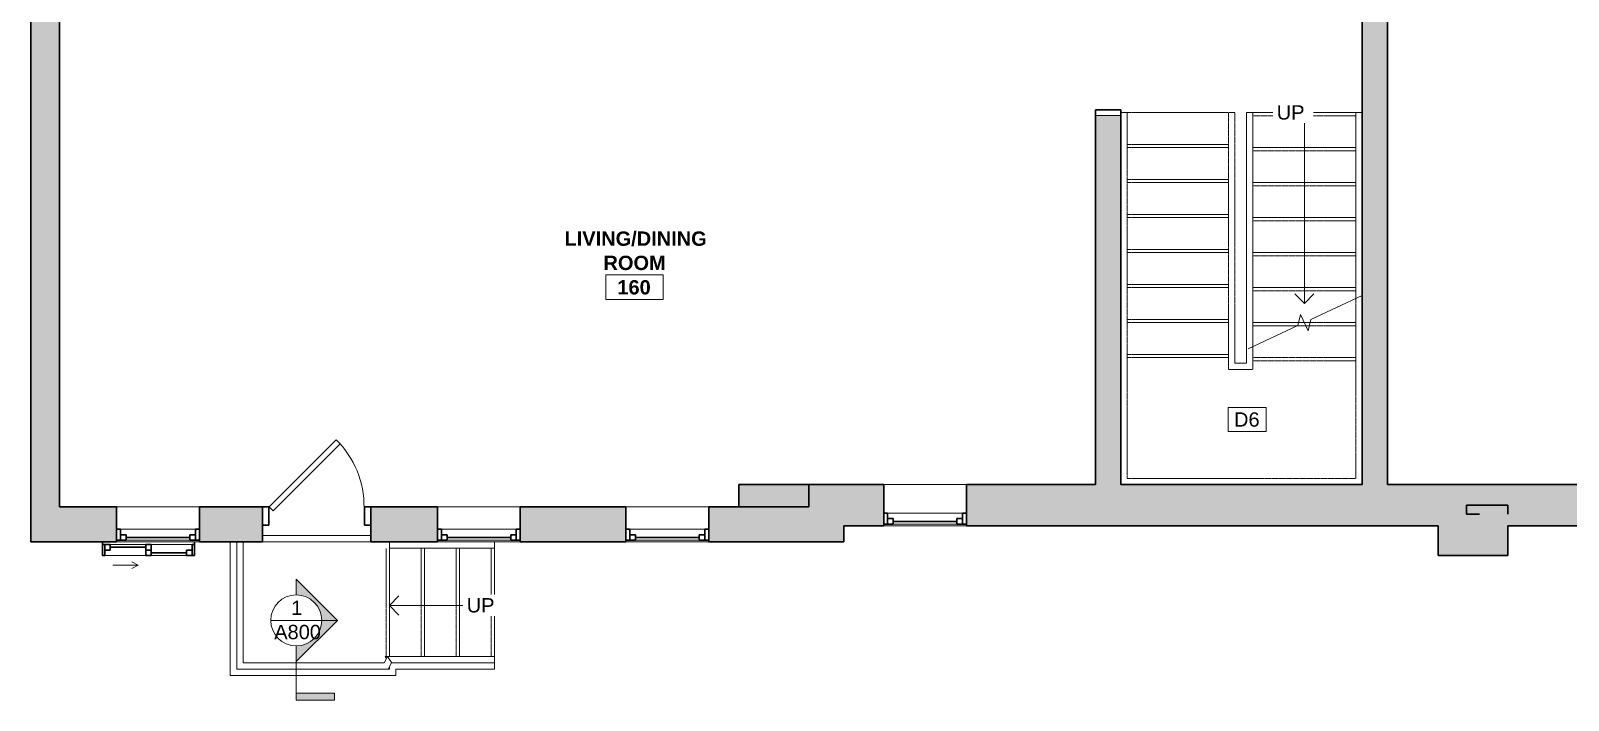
# Model space of a CAD drawing. Header units: inches. Extents: x -529 to 1015, y -2066 to -1239.
# Drawn here: x -529.2 to -45.9, y -1975.4 to -1764.9 of the extents above; entities that cross this region are included whole.
import ezdxf

# ---------------------------------------------------------------- set-up
doc = ezdxf.new("R2010")
doc.units = ezdxf.units.IN
doc.header["$MEASUREMENT"] = 0
doc.linetypes.add('Demolished', pattern=[0.1875, 0.125, -0.0625])
doc.linetypes.add('Overhead 1_16_', pattern=[0.101562, 0.0625, -0.039062])
for name, color, linetype, lineweight in [('A-ANNO-KEYN', 231, 'Continuous', 9), ('A-AREA-IDEN', 2, 'Continuous', 9), ('A-DOOR', 31, 'Demolished', 9), ('A-DOOR-FRAM', 31, 'Demolished', 30), ('A-FLOR-HRAL', 11, 'Continuous', 18), ('A-GLAZ', 151, 'Continuous', 18), ('A-WALL', 113, 'Continuous', 18), ('A-WALL-PATT', 111, 'Continuous', 18), ('G-ANNO-SYMB', 111, 'Continuous', 9), ('I-WALL', 2, 'Demolished', 9), ('S-STRS', 31, 'Continuous', 18), ('S-STRS-ANNO', 31, 'Continuous', 9), ('S-STRS-IDEN', 31, 'Continuous', 9), ('S-STRS-MBND', 31, 'Continuous', 18)]:
    doc.layers.add(name, color=color, linetype=linetype, lineweight=lineweight)
doc.styles.add('Arial', font='arial.ttf', dxfattribs={"height": 4.5})
doc.styles.add('Swis721 Lt BT', font='swissl.ttf', dxfattribs={"height": 4.5})
doc.styles.add('Swis721 Lt BT_B', font='', dxfattribs={"height": 4.5})
doc.styles.get('Swis721 Lt BT_B').set_extended_font_data('Swis721 Lt BT', bold=True)

# ---------------------------------------------------------------- blocks, each defined once
blk = doc.blocks.new('Single Flush - D1 2_6_ X 8_ - NOT FR-6102308-FIRST FLOOR - DEMOLITION')
at = {"layer": 'A-DOOR', "color": 8, "linetype": 'Continuous', "lineweight": 30}
for p, q in [((-7.41, -25.34), (13.67, -4.26)), ((13.67, -4.26), (14.91, -5.5)), ((14.91, -5.5), (-6.17, -26.58)), ((-6.17, -26.58), (-7.41, -25.34))]:
    blk.add_line(p, q, dxfattribs=at)
at = {"layer": 'A-DOOR', "linetype": 'Continuous'}
blk.add_arc((14.91, -5.5), 29.81, 179.5, 225, dxfattribs=at)
at = {"layer": 'A-DOOR-FRAM', "color": 8, "linetype": 'Continuous'}
for p, q in [((-17, 0.25), (-17, -5.5)), ((-17, 0.25), (-15, 0.25)), ((-15, 0.25), (-15, -5.5)), ((15, 0.25), (15, -5.5)), ((15, 0.25), (17, 0.25)), ((17, 0.25), (17, -5.5)), ((-17, -5.5), (-15, -5.5)), ((15, -5.5), (17, -5.5))]:
    blk.add_line(p, q, dxfattribs=at)
blk = doc.blocks.new('extra piece - extra piece-5080210-FIRST FLOOR - DEMOLITION')
at = {"layer": 'A-WALL', "lineweight": 9}
blk.add_hatch(color=7, dxfattribs=at).paths.add_polyline_path([(-284.58, -1914.58), (-284.58, -1907.52), (-306.63, -1907.52), (-306.63, -1914.58)], flags=0)
at = {"layer": 'A-WALL', "color": 8, "lineweight": 30}
for p, q in [((-284.58, -1907.52), (-306.63, -1907.52)), ((-306.63, -1907.52), (-306.63, -1914.58)), ((-284.58, -1914.58), (-284.58, -1907.52)), ((-306.63, -1914.58), (-284.58, -1914.58))]:
    blk.add_line(p, q, dxfattribs=at)
blk = doc.blocks.new('Window-Sliding-Double - 2_ 5_ w x 1_ 6_ H-5129606-FIRST FLOOR - DEMOLITION')
at = {"layer": 'A-GLAZ'}
for p, q in [((3.25, 10.35), (5.25, 11.35)), ((3.25, 10.35), (5.25, 9.35)), ((3.25, 10.35), (11.25, 10.35)), ((14.5, 7.35), (-14.5, 7.35))]:
    blk.add_line(p, q, dxfattribs=at)
at = {"layer": 'A-GLAZ', "color": 8, "lineweight": 30}
for p, q in [((-14.5, 7.35), (-14.5, 3.022)), ((-14.5, 7.35), (-12, 7.35)), ((-13.75, 7.35), (-13.75, 3.85)), ((-12, 5.6), (-13.75, 5.6)), ((-12, 7.35), (-12, 5.6)), ((-12, 6.475), (-0.875, 6.475)), ((-0.875, 3.85), (-0.875, 7.35)), ((-0.875, 7.35), (0.875, 7.35)), ((0.875, 5.6), (-0.875, 5.6)), ((0.875, 7.35), (0.875, 3.85)), ((12, 5.6), (12, 3.85)), ((13.75, 5.6), (12, 5.6)), ((13.75, 7.35), (14.5, 7.35)), ((13.75, 7.35), (13.75, 3.85)), ((14.5, 3.022), (14.5, 7.35)), ((-14.5, 3.85), (-13.75, 3.85)), ((-0.875, 3.85), (0.875, 3.85)), ((0.875, 4.725), (12, 4.725)), ((12, 3.85), (14.5, 3.85))]:
    blk.add_line(p, q, dxfattribs=at)
at = {"layer": 'A-GLAZ', "lineweight": 9}
for p, q in [((-12, 7.35), (-0.875, 7.35)), ((0.875, 7.35), (13.75, 7.35)), ((-13.75, 3.85), (-0.875, 3.85)), ((0.875, 3.85), (12, 3.85))]:
    blk.add_line(p, q, dxfattribs=at)
blk = doc.blocks.new('Top Rail Type - Top Rail_Internal_-5108158-FIRST FLOOR - DEMOLITION')
at = {"layer": 'A-FLOR-HRAL', "lineweight": 9}
for p, q in [((-464.44, -1965.58), (-464.44, -1925.58)), ((-462.44, -1925.58), (-462.44, -1963.58)), ((-418.06, -1963.58), (-417.09, -1961.64)), ((-417.06, -1961.58), (-417.75, -1961.58)), ((-417.75, -1961.58), (-417.39, -1962.25)), ((-417.09, -1961.64), (-415.79, -1963.52)), ((-416.44, -1962.58), (-416.99, -1961.58)), ((-416.99, -1961.58), (-383.44, -1961.58)), ((-383.44, -1961.58), (-383.44, -1963.58)), ((-416.82, -1965.58), (-464.44, -1965.58)), ((-462.44, -1963.58), (-418.06, -1963.58)), ((-415.79, -1963.52), (-416.82, -1965.58)), ((-383.44, -1963.58), (-415.82, -1963.58))]:
    blk.add_line(p, q, dxfattribs=at)
blk = doc.blocks.new('Top Rail Type - Top Rail_Internal_-V5-FIRST FLOOR - DEMOLITION')
at = {"layer": 'A-FLOR-HRAL', "lineweight": 9}
for p, q in [((-464.44, -1965.58), (-464.44, -1925.58)), ((-462.44, -1963.58), (-462.44, -1925.58)), ((-417.09, -1961.64), (-418.06, -1963.58)), ((-383.44, -1961.58), (-417.06, -1961.58)), ((-383.44, -1963.58), (-383.44, -1961.58)), ((-416.82, -1965.58), (-464.44, -1965.58)), ((-418.06, -1963.58), (-462.44, -1963.58)), ((-415.82, -1963.58), (-416.82, -1965.58)), ((-383.44, -1963.58), (-415.82, -1963.58))]:
    blk.add_line(p, q, dxfattribs=at)
blk = doc.blocks.new('Window-Double-Hung - 26_ x 56_-5128661-FIRST FLOOR - DEMOLITION')
at = {"layer": 'A-GLAZ', "color": 8, "lineweight": 30}
for p, q in [((-13, 5.5), (-13, -5.5)), ((-13, 5), (-10, 5)), ((-11.75, 5), (-11.75, 1.5)), ((-10, 5), (-10, 3.25)), ((10, 5), (13, 5)), ((10, 5), (10, 3.25)), ((11.75, 5), (11.75, 1.5)), ((13, -5.5), (13, 5.5)), ((-13, 1.5), (-11.75, 1.5)), ((-11.75, 3.25), (-10, 3.25)), ((-10, 4.125), (10, 4.125)), ((11.75, 3.25), (10, 3.25)), ((11.75, 1.5), (13, 1.5))]:
    blk.add_line(p, q, dxfattribs=at)
at = {"layer": 'A-GLAZ'}
for p, q in [((13, 5.5), (-13, 5.5)), ((-13, -5.5), (13, -5.5))]:
    blk.add_line(p, q, dxfattribs=at)
at = {"layer": 'A-GLAZ', "lineweight": 9}
for p, q in [((-10, 5), (10, 5)), ((-11.75, 1.5), (11.75, 1.5))]:
    blk.add_line(p, q, dxfattribs=at)
blk = doc.blocks.new('Window-Double-Hung - 26_ x 56_-5128865-FIRST FLOOR - DEMOLITION')
at = {"layer": 'A-GLAZ', "color": 8, "lineweight": 30}
for p, q in [((-13, 6.5), (-13, -6.5)), ((-13, 6), (-10, 6)), ((-11.75, 6), (-11.75, 2.5)), ((-10, 6), (-10, 4.25)), ((-10, 5.125), (10, 5.125)), ((10, 6), (13, 6)), ((10, 6), (10, 4.25)), ((11.75, 6), (11.75, 2.5)), ((13, -6.5), (13, 6.5)), ((-13, 2.5), (-11.75, 2.5)), ((-11.75, 4.25), (-10, 4.25)), ((11.75, 4.25), (10, 4.25)), ((11.75, 2.5), (13, 2.5))]:
    blk.add_line(p, q, dxfattribs=at)
at = {"layer": 'A-GLAZ'}
for p, q in [((13, 6.5), (-13, 6.5)), ((-13, -6.5), (13, -6.5))]:
    blk.add_line(p, q, dxfattribs=at)
at = {"layer": 'A-GLAZ', "lineweight": 9}
for p, q in [((-10, 6), (10, 6)), ((-11.75, 2.5), (11.75, 2.5))]:
    blk.add_line(p, q, dxfattribs=at)
blk = doc.blocks.new('Section - 3_32_ x 3_8_-334918-FIRST FLOOR - DEMOLITION')
at = {"layer": 'G-ANNO-SYMB'}
blk.add_hatch(color=256, dxfattribs=at).paths.add_polyline_path([(0, 0.25), (0, 0), (-0.047, 0), (-0.047, 0.25)], flags=0)
for p, q in [((0, 0.25), (-0.047, 0.25)), ((-0.047, 0.25), (-0.047, 0)), ((0, 0), (0, 0.25)), ((-0.047, 0), (0, 0))]:
    blk.add_line(p, q, dxfattribs=at)
blk = doc.blocks.new('Section - Section Head - Filled-1367765-FIRST FLOOR - DEMOLITION')
at = {"layer": 'G-ANNO-SYMB'}
h = blk.add_hatch(color=256, dxfattribs=at)
edge = h.paths.add_edge_path(flags=0)
edge.add_line((-0.52, 0), (-0.25, 0.27))
edge.add_line((-0.25, 0.27), (-0.25, 0.167))
edge.add_arc((-0.25, 0), 0.167, 90, 180)
edge.add_line((-0.417, 0), (-0.52, 0))
h = blk.add_hatch(color=256, dxfattribs=at)
edge = h.paths.add_edge_path(flags=0)
edge.add_line((0.02, 0), (-0.083, 0))
edge.add_arc((-0.25, 0), 0.167, 0, 90)
edge.add_line((-0.25, 0.167), (-0.25, 0.27))
edge.add_line((-0.25, 0.27), (0.02, 0))
for p, q in [((-0.25, 0.27), (-0.52, 0)), ((-0.25, 0.27), (-0.52, 0)), ((-0.25, 0.27), (0.02, 0)), ((-0.25, 0.167), (-0.25, 0.27)), ((0.02, 0), (-0.25, 0.27)), ((-0.25, 0.27), (-0.25, 0.167)), ((-0.52, 0), (-0.417, 0)), ((-0.083, 0), (0.02, 0)), ((-0.52, 0), (-0.417, 0)), ((-0.417, 0), (-0.52, 0)), ((0.02, 0), (-0.083, 0)), ((-0.083, 0), (0.02, 0))]:
    blk.add_line(p, q, dxfattribs=at)
for start, end in [(0, 180), (360, 180), (90, 180), (0, 90), (180, 360)]:
    blk.add_arc((-0.25, 0), 0.167, start, end, dxfattribs=at)
blk = doc.blocks.new('Keynote Tag - Keynote Number - Boxed-135510-FIRST FLOOR - DEMOLITION')
at = {"layer": 'A-ANNO-KEYN'}
for p, q in [((-0.125, -0.079), (-0.125, 0.078)), ((-0.125, 0.078), (0.125, 0.078)), ((0.125, 0.078), (0.125, -0.079)), ((-0.125, -0.079), (0.125, -0.079))]:
    blk.add_line(p, q, dxfattribs=at)
blk = doc.blocks.new('Room Tag - Room Name and Number-3379422-FIRST FLOOR - DEMOLITION')
at = {"layer": 'A-AREA-IDEN'}
for p, q in [((-0.188, -0.164), (-0.188, -0.002)), ((-0.188, -0.002), (0.187, -0.002)), ((0.187, -0.002), (-0.188, -0.002)), ((-0.188, -0.002), (-0.188, -0.164)), ((0.187, -0.002), (0.187, -0.164)), ((0.187, -0.164), (0.187, -0.002)), ((0.187, -0.164), (-0.188, -0.164)), ((-0.188, -0.164), (0.187, -0.164))]:
    blk.add_line(p, q, dxfattribs=at)

msp = doc.modelspace()

# ---------------------------------------------------------------- hatches: boundary and pattern name
at = {"layer": 'A-WALL-PATT', "lineweight": 9}
h = msp.add_hatch(color=7, dxfattribs=at)
h.paths.add_polyline_path([(-102.68, -1907.52), (-102.68, -1735.59), (-110.68, -1735.59), (-110.68, -1907.52)], flags=0)
h.paths.add_polyline_path([(-110.68, -1701.59), (-102.68, -1701.59), (-102.68, -1697.72), (-110.68, -1697.72)], flags=0)
for points in [[(-529.17, -1925.58), (-520.17, -1925.58), (-520.17, -1746.44), (-529.17, -1746.44)], [(-186.53, -1907.52), (-186.53, -1791.57), (-194.53, -1791.57), (-194.53, -1907.52)], [(-273.58, -1925.58), (-273.58, -1907.52), (-284.58, -1907.52), (-284.58, -1925.58)], [(-64.92, -1916.91), (-64.92, -1914.02), (-77.92, -1914.02), (-77.92, -1916.91), (-73.81, -1916.91)], [(-73.81, -1929.91), (-64.92, -1929.91), (-64.92, -1916.91), (-73.81, -1916.91), (-73.81, -1920.52)], [(-73.81, -1929.91), (-73.81, -1920.52), (-86.81, -1920.52), (-86.81, -1929.91)]]:
    msp.add_hatch(color=7, dxfattribs=at).paths.add_polyline_path(points, flags=0)
h = msp.add_hatch(color=7, dxfattribs=at)
h.paths.add_polyline_path([(335.08, -1920.52), (335.08, -1914.91), (351.7, -1914.91), (351.7, -1907.52), (201.05, -1907.52), (201.05, -1920.52), (242.9, -1920.52)], flags=0)
h.paths.add_polyline_path([(133.05, -1920.52), (180.05, -1920.52), (180.05, -1907.52), (96.69, -1907.52), (96.69, -1920.52), (120.05, -1920.52)], flags=0)
h.paths.add_polyline_path([(75.69, -1920.52), (75.69, -1907.52), (-16.56, -1907.52), (-16.56, -1920.52), (30.58, -1920.52)], flags=0)
h.paths.add_polyline_path([(-37.56, -1920.52), (-37.56, -1907.52), (-235.08, -1907.52), (-235.08, -1920.52), (-73.81, -1920.52), (-73.81, -1916.91), (-64.92, -1916.91), (-64.92, -1920.52)], flags=0)
h.paths.add_polyline_path([(-261.08, -1920.52), (-261.08, -1907.52), (-273.58, -1907.52), (-273.58, -1920.52)], flags=0)
h = msp.add_hatch(color=7, dxfattribs=at)
h.paths.add_polyline_path([(-284.58, -1925.58), (-284.58, -1914.58), (-316.08, -1914.58), (-316.08, -1925.58)], flags=0)
h.paths.add_polyline_path([(-401.3, -1925.58), (-401.3, -1914.58), (-422.3, -1914.58), (-422.3, -1925.58)], flags=0)
h.paths.add_polyline_path([(-456.3, -1925.58), (-456.3, -1914.58), (-476.17, -1914.58), (-476.17, -1925.58)], flags=0)
h.paths.add_polyline_path([(-342.08, -1925.58), (-342.08, -1914.58), (-375.3, -1914.58), (-375.3, -1925.58)], flags=0)
h.paths.add_polyline_path([(-520.17, -1925.58), (-502.17, -1925.58), (-502.17, -1914.58), (-520.17, -1914.58)], flags=0)

# ---------------------------------------------------------------- linework, layer by layer
at = {"layer": 'A-WALL', "color": 8, "lineweight": 30}
for p, q in [((-529.17, -1746.44), (-529.17, -1925.58)), ((-520.17, -1914.58), (-520.17, -1757.44)), ((-261.08, -1907.52), (-284.58, -1907.52)), ((-284.58, -1907.52), (-284.58, -1914.58)), ((-194.53, -1907.52), (-235.08, -1907.52)), ((-110.68, -1907.52), (-186.53, -1907.52)), ((-37.56, -1907.52), (-102.68, -1907.52)), ((-502.17, -1914.58), (-520.17, -1914.58)), ((-456.3, -1914.58), (-476.17, -1914.58)), ((-456.3, -1925.58), (-456.3, -1914.58)), ((-401.3, -1914.58), (-422.3, -1914.58)), ((-422.3, -1914.58), (-422.3, -1925.58)), ((-342.08, -1914.58), (-375.3, -1914.58)), ((-284.58, -1914.58), (-316.08, -1914.58)), ((-64.92, -1914.02), (-77.92, -1914.02)), ((-77.92, -1914.02), (-77.92, -1916.91)), ((-77.92, -1916.91), (-73.81, -1916.91)), ((-64.92, -1916.91), (-64.92, -1914.02)), ((-273.58, -1920.52), (-261.08, -1920.52)), ((-273.58, -1925.58), (-273.58, -1920.52)), ((-235.08, -1920.52), (-86.81, -1920.52)), ((-86.81, -1920.52), (-86.81, -1929.91)), ((-64.92, -1920.52), (-37.56, -1920.52)), ((-64.92, -1929.91), (-64.92, -1920.52)), ((-529.17, -1925.58), (-502.17, -1925.58)), ((-476.17, -1925.58), (-456.3, -1925.58)), ((-422.3, -1925.58), (-401.3, -1925.58)), ((-375.3, -1925.58), (-342.08, -1925.58)), ((-316.08, -1925.58), (-273.58, -1925.58)), ((-86.81, -1929.91), (-64.92, -1929.91))]:
    msp.add_line(p, q, dxfattribs=at)
at = {"layer": 'G-ANNO-SYMB'}
for p, q in [((-453.72, -1950.27), (-437.72, -1950.27)), ((-445.72, -1962.27), (-445.72, -1973.12))]:
    msp.add_line(p, q, dxfattribs=at)
at = {"layer": 'I-WALL', "color": 8, "linetype": 'Continuous', "lineweight": 30}
for p, q in [((-110.68, -1735.59), (-110.68, -1907.52)), ((-102.68, -1907.52), (-102.68, -1735.59)), ((-194.53, -1789.72), (-194.53, -1907.52)), ((-186.53, -1907.52), (-186.53, -1789.72))]:
    msp.add_line(p, q, dxfattribs=at)
at = {"layer": 'I-WALL', "color": 250, "lineweight": 30}
msp.add_line((-186.53, -1789.72), (-194.53, -1789.72), dxfattribs=at)
at = {"layer": 'I-WALL', "linetype": 'Continuous'}
msp.add_line((-186.53, -1791.57), (-194.53, -1791.57), dxfattribs=at)
at = {"layer": 'I-WALL', "color": 7}
msp.add_line((-194.53, -1791.57), (-186.53, -1791.57), dxfattribs=at)
at = {"layer": 'S-STRS', "lineweight": 9}
for p, q in [((-145, -1790.64), (-147, -1790.64)), ((-147, -1790.64), (-147, -1865.1)), ((-145, -1790.64), (-145, -1801.64)), ((-112.68, -1790.64), (-145, -1790.64)), ((-110.68, -1790.64), (-112.68, -1790.64)), ((-112.68, -1790.64), (-112.68, -1801.64)), ((-145, -1801.64), (-145, -1812.64)), ((-112.68, -1801.64), (-145, -1801.64)), ((-112.68, -1801.64), (-112.68, -1812.64)), ((-145, -1812.64), (-145, -1823.64)), ((-112.68, -1812.64), (-145, -1812.64)), ((-112.68, -1812.64), (-112.68, -1823.64)), ((-145, -1823.64), (-145, -1834.64)), ((-112.68, -1823.64), (-145, -1823.64)), ((-112.68, -1823.64), (-112.68, -1834.64)), ((-145, -1834.64), (-145, -1845.64)), ((-112.68, -1834.64), (-145, -1834.64)), ((-112.68, -1834.64), (-112.68, -1845.64)), ((-145, -1845.64), (-145, -1856.64)), ((-112.68, -1845.64), (-145, -1845.64)), ((-112.68, -1845.64), (-112.68, -1849.1)), ((-145, -1856.64), (-145, -1864.17)), ((-130.65, -1856.64), (-145, -1856.64)), ((-127.03, -1856.64), (-128.84, -1856.64)), ((-466.44, -1925.58), (-466.44, -1967.58)), ((-422.3, -1923.58), (-456.3, -1923.58)), ((-422.3, -1925.58), (-456.3, -1925.58)), ((-416.44, -1927.58), (-416.44, -1925.58)), ((-416.44, -1927.58), (-414.44, -1927.58)), ((-416.44, -1961.58), (-416.44, -1927.58)), ((-405.44, -1927.58), (-414.44, -1927.58)), ((-394.44, -1927.58), (-405.44, -1927.58)), ((-405.44, -1961.58), (-405.44, -1927.58)), ((-383.44, -1927.58), (-394.44, -1927.58)), ((-394.44, -1961.58), (-394.44, -1927.58)), ((-383.44, -1927.58), (-383.44, -1925.58)), ((-383.44, -1961.58), (-383.44, -1927.58)), ((-416.82, -1965.58), (-416.44, -1965.58)), ((-416.44, -1965.58), (-416.44, -1964.82)), ((-414.44, -1967.58), (-414.44, -1965.58)), ((-383.44, -1965.58), (-414.44, -1965.58)), ((-383.44, -1965.58), (-383.44, -1963.58)), ((-466.44, -1967.58), (-414.44, -1967.58))]:
    msp.add_line(p, q, dxfattribs=at)
at = {"layer": 'S-STRS', "linetype": 'Overhead 1_16_', "lineweight": 9}
for p, q in [((-112.68, -1791.64), (-145, -1791.64)), ((-112.68, -1802.64), (-145, -1802.64)), ((-112.68, -1813.64), (-145, -1813.64)), ((-112.68, -1824.64), (-145, -1824.64)), ((-112.68, -1835.64), (-145, -1835.64)), ((-112.68, -1846.64), (-145, -1846.64)), ((-130.98, -1857.64), (-145, -1857.64)), ((-127.27, -1857.64), (-128.37, -1857.64)), ((-417.44, -1961.58), (-417.44, -1927.58)), ((-406.44, -1961.58), (-406.44, -1927.58)), ((-395.44, -1961.58), (-395.44, -1927.58)), ((-384.44, -1961.58), (-384.44, -1927.58)), ((-417.44, -1962.35), (-417.44, -1962.16))]:
    msp.add_line(p, q, dxfattribs=at)
at = {"layer": 'S-STRS-ANNO'}
for p, q in [((-128.84, -1790.64), (-128.84, -1801.64)), ((-128.84, -1801.64), (-128.84, -1812.64)), ((-128.84, -1812.64), (-128.84, -1823.64)), ((-128.84, -1823.64), (-128.84, -1834.64)), ((-128.84, -1834.64), (-128.84, -1845.64)), ((-128.84, -1845.64), (-128.84, -1850.64)), ((-128.84, -1850.64), (-131.84, -1847.64)), ((-128.84, -1850.64), (-125.84, -1847.64)), ((-416.44, -1945.58), (-413.44, -1942.58)), ((-405.44, -1945.58), (-416.44, -1945.58)), ((-416.44, -1945.58), (-413.44, -1948.58)), ((-394.44, -1945.58), (-405.44, -1945.58)), ((-383.44, -1945.58), (-394.44, -1945.58))]:
    msp.add_line(p, q, dxfattribs=at)
at = {"layer": 'S-STRS-MBND', "linetype": 'Overhead 1_16_', "lineweight": 9}
for p, q in [((-184.53, -1790.64), (-186.53, -1790.64)), ((-186.53, -1876.47), (-186.53, -1790.64)), ((-184.53, -1876.47), (-184.53, -1790.64)), ((-184.53, -1790.64), (-152.74, -1790.64)), ((-150.74, -1790.64), (-152.74, -1790.64)), ((-152.74, -1869.4), (-152.74, -1790.64)), ((-150.74, -1869.4), (-150.74, -1790.64)), ((-184.53, -1800.64), (-152.74, -1800.64)), ((-184.53, -1801.64), (-152.74, -1801.64)), ((-184.53, -1811.64), (-152.74, -1811.64)), ((-184.53, -1812.64), (-152.74, -1812.64)), ((-184.53, -1822.64), (-152.74, -1822.64)), ((-184.53, -1823.64), (-152.74, -1823.64)), ((-184.53, -1833.64), (-152.74, -1833.64)), ((-184.53, -1834.64), (-152.74, -1834.64)), ((-184.53, -1844.64), (-152.74, -1844.64)), ((-184.53, -1845.64), (-152.74, -1845.64)), ((-112.68, -1849.1), (-112.68, -1869.81)), ((-184.53, -1855.64), (-152.74, -1855.64)), ((-184.53, -1856.64), (-152.74, -1856.64)), ((-128.37, -1857.64), (-130.98, -1857.64)), ((-128.84, -1856.64), (-130.65, -1856.64)), ((-112.68, -1857.64), (-127.27, -1857.64)), ((-112.68, -1856.64), (-127.03, -1856.64)), ((-110.68, -1856.06), (-110.68, -1869.81)), ((-147, -1865.1), (-147, -1869.4)), ((-145, -1864.17), (-145, -1871.4)), ((-184.53, -1866.64), (-152.74, -1866.64)), ((-184.53, -1867.64), (-152.74, -1867.64)), ((-152.74, -1869.4), (-152.74, -1871.4)), ((-147, -1869.4), (-150.74, -1869.4)), ((-112.68, -1867.64), (-145, -1867.64)), ((-112.68, -1868.64), (-145, -1868.64)), ((-112.68, -1905.64), (-112.68, -1869.81)), ((-110.68, -1907.64), (-110.68, -1869.81)), ((-147, -1871.4), (-152.74, -1871.4)), ((-147, -1871.4), (-145, -1871.4)), ((-186.53, -1876.47), (-186.53, -1907.64)), ((-184.53, -1876.47), (-184.53, -1905.64)), ((-186.53, -1907.64), (-110.68, -1907.64)), ((-184.53, -1905.64), (-112.68, -1905.64))]:
    msp.add_line(p, q, dxfattribs=at)
at = {"layer": 'S-STRS-MBND', "lineweight": 9}
for p, q in [((-126.8, -1855.69), (-110.68, -1848.17)), ((-130.88, -1857.59), (-130.03, -1854.09)), ((-130.03, -1854.09), (-127.65, -1859.19)), ((-127.65, -1859.19), (-126.8, -1855.69)), ((-146.47, -1864.86), (-130.88, -1857.59))]:
    msp.add_line(p, q, dxfattribs=at)

# ---------------------------------------------------------------- block references
at = {"layer": 'A-ANNO-KEYN', "xscale": 47.99999999999997, "yscale": 47.99999999999997, "zscale": 47.99999999999997}
msp.add_blockref('Keynote Tag - Keynote Number - Boxed-135510-FIRST FLOOR - DEMOLITION', (-146.82, -1887.1), dxfattribs=at)
at = {"layer": 'A-AREA-IDEN', "xscale": 47.99999999999997, "yscale": 47.99999999999997, "zscale": 47.99999999999997}
msp.add_blockref('Room Tag - Room Name and Number-3379422-FIRST FLOOR - DEMOLITION', (-339.34, -1841.49), dxfattribs=at)
at = {"layer": 'A-DOOR', "linetype": 'Continuous', "lineweight": 18, "rotation": 180}
msp.add_blockref('Single Flush - D1 2_6_ X 8_ - NOT FR-6102308-FIRST FLOOR - DEMOLITION', (-439.3, -1920.08), dxfattribs=at)
at = {"layer": 'A-FLOR-HRAL', "lineweight": 9}
for name in ['Top Rail Type - Top Rail_Internal_-5108158-FIRST FLOOR - DEMOLITION', 'Top Rail Type - Top Rail_Internal_-V5-FIRST FLOOR - DEMOLITION']:
    msp.add_blockref(name, (0, 0), dxfattribs=at)
at = {"layer": 'A-GLAZ', "rotation": 180}
for name, p in [('Window-Double-Hung - 26_ x 56_-5128865-FIRST FLOOR - DEMOLITION', (-248.08, -1914.02)), ('Window-Double-Hung - 26_ x 56_-5128661-FIRST FLOOR - DEMOLITION', (-489.17, -1920.08)), ('Window-Double-Hung - 26_ x 56_-5128661-FIRST FLOOR - DEMOLITION', (-388.3, -1920.08)), ('Window-Double-Hung - 26_ x 56_-5128661-FIRST FLOOR - DEMOLITION', (-329.08, -1920.08)), ('Window-Sliding-Double - 2_ 5_ w x 1_ 6_ H-5129606-FIRST FLOOR - DEMOLITION', (-492.17, -1922.56))]:
    msp.add_blockref(name, p, dxfattribs=at)
at = {"layer": 'A-WALL', "lineweight": 9}
msp.add_blockref('extra piece - extra piece-5080210-FIRST FLOOR - DEMOLITION', (0, 0), dxfattribs=at)
at = {"layer": 'G-ANNO-SYMB', "xscale": 47.99999999999997, "yscale": 47.99999999999997, "zscale": 47.99999999999997, "rotation": 269.9999999999996}
msp.add_blockref('Section - Section Head - Filled-1367765-FIRST FLOOR - DEMOLITION', (-445.72, -1962.27), dxfattribs=at)
at = {"layer": 'G-ANNO-SYMB', "extrusion": (0, 0, -1), "xscale": 47.99999999999997, "yscale": 47.99999999999997, "zscale": 47.99999999999997, "rotation": 90.00000000000053}
msp.add_blockref('Section - 3_32_ x 3_8_-334918-FIRST FLOOR - DEMOLITION', (445.72, -1973.12), dxfattribs=at)

# ---------------------------------------------------------------- texts
at = {"layer": 'A-ANNO-KEYN', "insert": (-150.96, -1884.87), "char_height": 4.5, "width": 9.8475, "attachment_point": 1, "style": 'Arial'}
msp.add_mtext('D6', dxfattribs=at)
at = {"layer": 'A-AREA-IDEN', "char_height": 4.5, "attachment_point": 1, "style": 'Swis721 Lt BT_B'}
for s, insert, width in [('LIVING/DINING', (-361.4, -1828), 53.328), ('ROOM', (-349.15, -1835.63), 23.7855), ('160', (-344.79, -1843.3), 12.726)]:
    msp.add_mtext(s, dxfattribs=dict(at, insert=insert, width=width))
at = {"layer": 'G-ANNO-SYMB', "char_height": 4.5, "attachment_point": 1, "style": 'Swis721 Lt BT'}
for s, insert, width in [('1', (-447.32, -1944.08), 4.0905), ('A800', (-452.64, -1951.67), 16.968)]:
    msp.add_mtext(s, dxfattribs=dict(at, insert=insert, width=width))

# ---------------------------------------------------------------- next in the draw order: texts
at = {"layer": 'S-STRS-IDEN', "char_height": 4.5, "width": 10.4255, "attachment_point": 1, "line_spacing_factor": 0.941778, "style": 'Arial', "bg_fill": 3, "box_fill_scale": 1.25, "bg_fill_color": 256, "bg_fill_true_color": 13158600, "bg_fill_transparency": 0}
for insert in [(-137.53, -1788.33), (-392.13, -1943.27)]:
    msp.add_mtext('UP', dxfattribs=dict(at, insert=insert))

doc.saveas('drawing.dxf')
